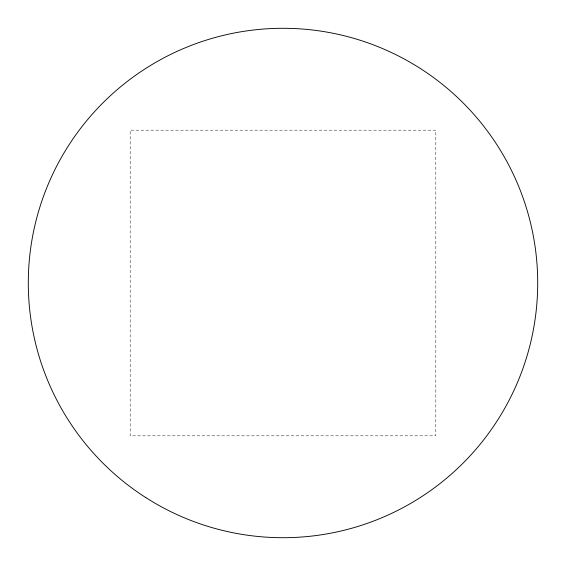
<?xml version="1.0" encoding="UTF-8"?>
<svg xmlns="http://www.w3.org/2000/svg" width="566" height="566" viewBox="0 0 566 566"><rect width="100%" height="100%" fill="white"/><g stroke="black" fill="none" stroke-linecap="round" stroke-linejoin="round"><path stroke-width="0.42" stroke-dasharray="2.83 2.12" d="M435.82 130.18L130.18 130.18L130.18 435.82L435.82 435.82L435.82 130.18"/><path stroke-width="0.85" d="M145.858 497.627A254.7 254.7 0 0 0 537.445 294.454A254.7 254.7 0 0 0 165.696 56.918A254.7 254.7 0 0 0 145.858 497.627"/></g></svg>
